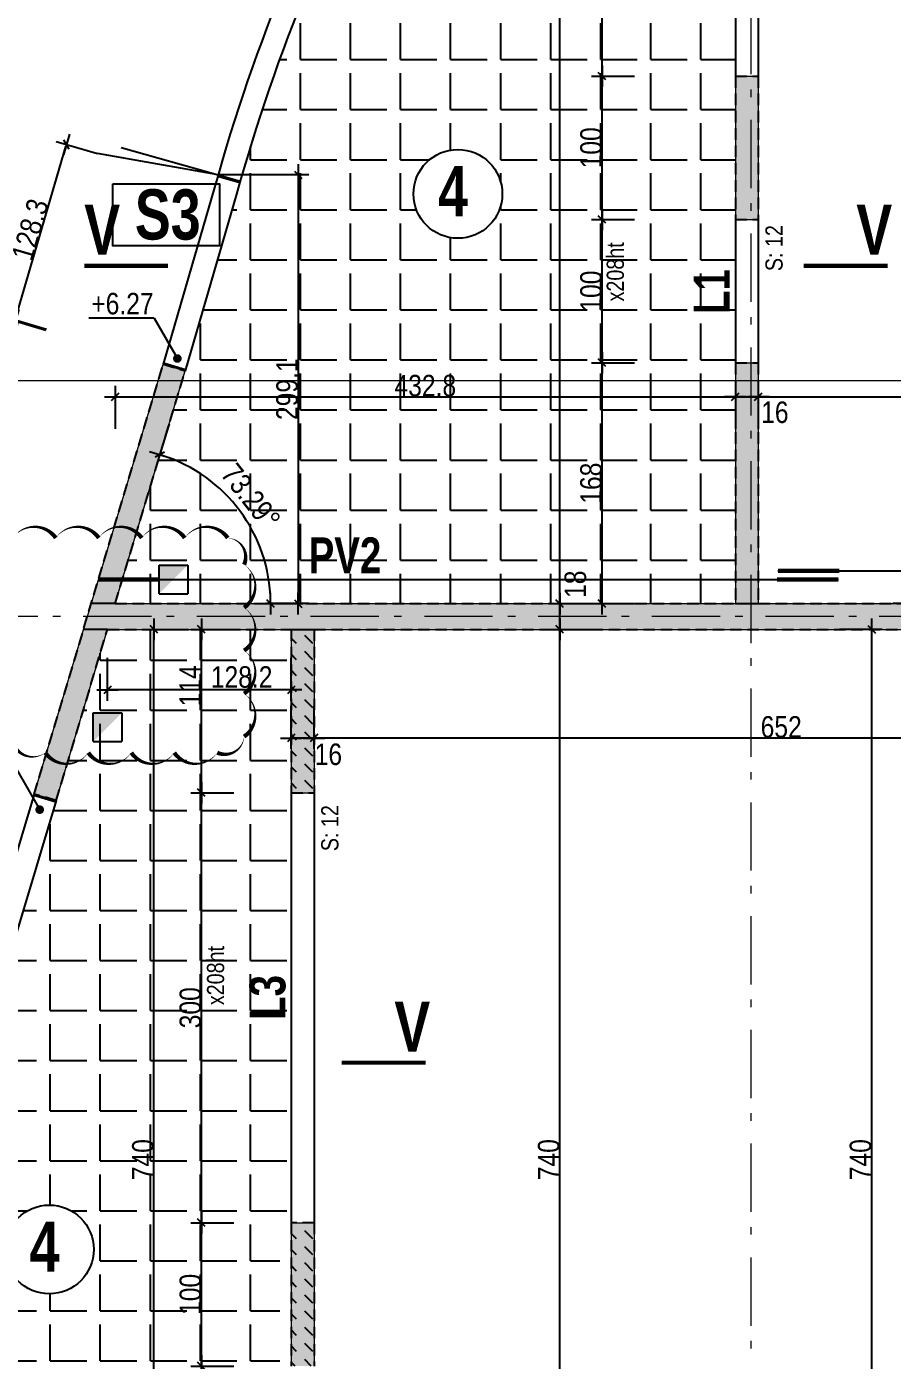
# Model space of a CAD drawing. Header units: centimetres. Extents: x -31 to 9059, y 2319 to 6519.
# Drawn here: x 3336 to 3940, y 3772 to 4703 of the extents above; entities that cross this region are included whole.
import ezdxf
from ezdxf.enums import TextEntityAlignment as Align

# ---------------------------------------------------------------- set-up
doc = ezdxf.new("R2010")
doc.units = ezdxf.units.CM
doc.header["$LTSCALE"] = 12.7
doc.header["$PDMODE"] = 1
doc.header["$PDSIZE"] = -2
doc.linetypes.add('CACHEX2', pattern=[19.05, 12.7, -6.35])
doc.linetypes.add('Style de ligne -6', pattern=[2.08328, 1.25, -0.41656, 0.13886, -0.27786])
for name, color, linetype in [('01_cote_gen', 4, 'Continuous'), ('01_linteaux', 2, 'Continuous'), ('01_murs_sup', 2, 'CACHEX2'), ('01_poch_murs', 253, 'Continuous'), ('01_poch_poteaux', 250, 'Continuous'), ('01_resv', 32, 'Continuous'), ('01_texte', 230, 'Continuous'), ('AA_COTES', 2, 'Continuous')]:
    doc.layers.add(name, color=color, linetype=linetype)
for name, color, linetype, lineweight in [('01_murs_coup', 5, 'Continuous', 60), ('01_résv', 32, 'Continuous', 9), ('B Général', 7, 'Continuous', 5)]:
    doc.layers.add(name, color=color, linetype=linetype, lineweight=lineweight)
doc.styles.add('ARIAL NA', font='ARIALN.TTF')
doc.styles.add('impact', font='impact.ttf')
doc.styles.add('STYLE2', font='ARIALN.TTF')
doc.dimstyles.new('JB50', dxfattribs={"dimscale": 0.1, "dimtxt": 150, "dimasz": 15, "dimexe": 0.1, "dimexo": 0.1, "dimgap": 0.09, "dimtad": 1, "dimdec": 1, "dimdsep": 46, "dimtxsty": 'STYLE2', "dimblk1": 'BOND_G', "dimblk2": 'BOND_D', "dimsah": 1, "dimcen": 1.5, "dimdle": 0.01, "dimse1": 1, "dimse2": 1, "dimclrd": 4, "dimclre": 2, "dimclrt": 6, "dimazin": 2, "dimtfac": 2.333333, "dimtdec": 1, "dimtix": 1, "dimtmove": 2, "dimatfit": 3, "dimldrblk": 'BOND_G', "dimfxl": 1, "dimtolj": 1, "dimtzin": 0, "dimarcsym": 0})
pattern_1 = [(135, (0, -3966.91), (-11.22532, 9e-16), [7.9375, -7.9375])]
pattern_2 = [(0, (0, 0), (0, 34.925), [25.4, -9.525]), (90, (0, 0), (-34.925, 2e-15), [25.4, -9.525])]

# ---------------------------------------------------------------- blocks, each defined once
blk = doc.blocks.new('BOND_G')
at = {"layer": 'AA_COTES', "color": 0}
for p, q in [((0, -5), (0, 15)), ((5, 0), (-5, 0)), ((1.77, 1.77), (-1.77, -1.77))]:
    blk.add_line(p, q, dxfattribs=at)
blk = doc.blocks.new('BOND_D')
at = {"layer": 'AA_COTES', "color": 0}
for p, q in [((5, 0), (-5, 0)), ((-1.77, -1.77), (1.77, 1.77)), ((0, 5), (0, -15))]:
    blk.add_line(p, q, dxfattribs=at)
blk = doc.blocks.new('*D1228')
at = {"layer": '01_cote_gen', "color": 4, "lineweight": -2, "transparency": 16777216}
blk.add_line((3832.45, 4444.72), (3845.45, 4444.72), dxfattribs=at)
at = {"layer": 'Defpoints', "color": 0, "transparency": 16777216}
for p in [(3830.95, 4468.4), (3846.95, 4468.4), (3846.95, 4444.72)]:
    blk.add_point(p, dxfattribs=at)
at = {"layer": '01_cote_gen', "color": 4, "lineweight": -2, "transparency": 16777216, "xscale": 1.5, "yscale": 1.5, "zscale": 1.5, "rotation": 180}
blk.add_blockref('BOND_G', (3830.95, 4444.72), dxfattribs=at)
at = {"layer": '01_cote_gen', "color": 4, "lineweight": -2, "transparency": 16777216, "xscale": 1.5, "yscale": 1.5, "zscale": 1.5}
blk.add_blockref('BOND_D', (3846.95, 4444.72), dxfattribs=at)
at = {"layer": '01_cote_gen', "color": 6, "transparency": 16777216, "insert": (3858.5, 4433.79), "char_height": 15, "attachment_point": 5, "style": 'STYLE2'}
blk.add_mtext('\\A1;16', dxfattribs=at)
blk = doc.blocks.new('*D1229')
at = {"layer": '01_cote_gen', "color": 4, "lineweight": -2, "transparency": 16777216}
blk.add_line((3848.45, 4444.72), (4640.46, 4444.72), dxfattribs=at)
at = {"layer": 'Defpoints', "color": 0, "transparency": 16777216}
for p in [(3846.95, 4468.4), (4641.96, 4444.72), (4641.96, 4444.72)]:
    blk.add_point(p, dxfattribs=at)
at = {"layer": '01_cote_gen', "color": 4, "lineweight": -2, "transparency": 16777216, "xscale": 1.5, "yscale": 1.5, "zscale": 1.5, "rotation": 180}
blk.add_blockref('BOND_G', (3846.95, 4444.72), dxfattribs=at)
at = {"layer": '01_cote_gen', "color": 4, "lineweight": -2, "transparency": 16777216, "xscale": 1.5, "yscale": 1.5, "zscale": 1.5}
blk.add_blockref('BOND_D', (4641.96, 4444.72), dxfattribs=at)
at = {"layer": '01_cote_gen', "color": 6, "transparency": 16777216, "insert": (4244.46, 4452.39), "char_height": 15, "attachment_point": 5, "style": 'STYLE2'}
blk.add_mtext('\\A1;795', dxfattribs=at)
blk = doc.blocks.new('*D1304')
at = {"layer": '01_cote_gen', "color": 4, "lineweight": -2, "transparency": 16777216}
blk.add_line((3963.33, 5173.26), (3963.33, 4301.89), dxfattribs=at)
at = {"layer": 'Defpoints', "color": 0, "transparency": 16777216}
for p in [(3846.95, 5174.76), (3963.33, 4300.39), (3966.53, 4300.39)]:
    blk.add_point(p, dxfattribs=at)
at = {"layer": '01_cote_gen', "color": 4, "lineweight": -2, "transparency": 16777216, "xscale": 1.5, "yscale": 1.5, "zscale": 1.5}
for name, p, rotation in [('BOND_G', (3963.33, 5174.76), 90), ('BOND_D', (3963.33, 4300.39), 270)]:
    blk.add_blockref(name, p, dxfattribs=dict(at, rotation=rotation))
at = {"layer": '01_cote_gen', "color": 6, "transparency": 16777216, "insert": (3955.66, 4737.57), "char_height": 15, "attachment_point": 5, "rotation": 90, "style": 'STYLE2'}
blk.add_mtext('\\A1;874.4', dxfattribs=at)
blk = doc.blocks.new('*D1308')
at = {"layer": '01_cote_gen', "color": 4, "lineweight": -2, "transparency": 16777216}
blk.add_line((3926.01, 4280.89), (3926.01, 3543.89), dxfattribs=at)
at = {"layer": 'Defpoints', "color": 0, "transparency": 16777216}
for p in [(3898.05, 4282.39), (3875.92, 3542.39), (3926.01, 3542.39)]:
    blk.add_point(p, dxfattribs=at)
at = {"layer": '01_cote_gen', "color": 4, "lineweight": -2, "transparency": 16777216, "xscale": 1.5, "yscale": 1.5, "zscale": 1.5}
for name, p, rotation in [('BOND_G', (3926.01, 4282.39), 90), ('BOND_D', (3926.01, 3542.39), 270)]:
    blk.add_blockref(name, p, dxfattribs=dict(at, rotation=rotation))
at = {"layer": '01_cote_gen', "color": 6, "transparency": 16777216, "insert": (3918.34, 3912.39), "char_height": 15, "attachment_point": 5, "rotation": 90, "style": 'STYLE2'}
blk.add_mtext('\\A1;740', dxfattribs=at)
blk = doc.blocks.new('*D1321')
at = {"layer": '01_cote_gen', "color": 4, "lineweight": -2, "transparency": 16777216}
blk.add_line((3708.4, 4301.89), (3708.4, 5180.37), dxfattribs=at)
at = {"layer": 'Defpoints', "color": 0, "transparency": 16777216}
for p in [(3708.4, 5181.87), (3830.95, 5181.87), (3783.37, 4300.39)]:
    blk.add_point(p, dxfattribs=at)
at = {"layer": '01_cote_gen', "color": 4, "lineweight": -2, "transparency": 16777216, "xscale": 1.5, "yscale": 1.5, "zscale": 1.5}
for name, p, rotation in [('BOND_D', (3708.4, 5181.87), 90), ('BOND_G', (3708.4, 4300.39), 270)]:
    blk.add_blockref(name, p, dxfattribs=dict(at, rotation=rotation))
at = {"layer": '01_cote_gen', "color": 6, "transparency": 16777216, "insert": (3700.74, 4741.13), "char_height": 15, "attachment_point": 5, "rotation": 90, "style": 'STYLE2'}
blk.add_mtext('\\A1;881.5', dxfattribs=at)
blk = doc.blocks.new('*D1322')
at = {"layer": '01_cote_gen', "color": 4, "lineweight": -2, "transparency": 16777216}
blk.add_line((3737.94, 4301.89), (3737.94, 4466.9), dxfattribs=at)
at = {"layer": 'Defpoints', "color": 0, "transparency": 16777216}
for p in [(3737.94, 4468.4), (3834.96, 4468.4), (3800.14, 4300.39)]:
    blk.add_point(p, dxfattribs=at)
at = {"layer": '01_cote_gen', "color": 4, "lineweight": -2, "transparency": 16777216, "xscale": 1.5, "yscale": 1.5, "zscale": 1.5}
for name, p, rotation in [('BOND_D', (3737.94, 4468.4), 90), ('BOND_G', (3737.94, 4300.39), 270)]:
    blk.add_blockref(name, p, dxfattribs=dict(at, rotation=rotation))
at = {"layer": '01_cote_gen', "color": 6, "transparency": 16777216, "insert": (3730.27, 4384.4), "char_height": 15, "attachment_point": 5, "rotation": 90, "style": 'STYLE2'}
blk.add_mtext('\\A1;168', dxfattribs=at)
blk = doc.blocks.new('*D1323')
at = {"layer": '01_cote_gen', "color": 4, "lineweight": -2, "transparency": 16777216}
blk.add_line((3737.94, 4469.9), (3737.94, 4566.9), dxfattribs=at)
at = {"layer": 'Defpoints', "color": 0, "transparency": 16777216}
for p in [(3737.94, 4568.4), (3834.96, 4568.4), (3760.44, 4468.4)]:
    blk.add_point(p, dxfattribs=at)
at = {"layer": '01_cote_gen', "color": 4, "lineweight": -2, "transparency": 16777216, "xscale": 1.5, "yscale": 1.5, "zscale": 1.5}
for name, p, rotation in [('BOND_D', (3737.94, 4568.4), 90), ('BOND_G', (3737.94, 4468.4), 270)]:
    blk.add_blockref(name, p, dxfattribs=dict(at, rotation=rotation))
at = {"layer": '01_cote_gen', "color": 6, "transparency": 16777216, "insert": (3730.27, 4518.4), "char_height": 15, "attachment_point": 5, "rotation": 90, "style": 'STYLE2'}
blk.add_mtext('\\A1;100', dxfattribs=at)
blk = doc.blocks.new('*D1324')
at = {"layer": '01_cote_gen', "color": 4, "lineweight": -2, "transparency": 16777216}
blk.add_line((3737.94, 4569.9), (3737.94, 4666.9), dxfattribs=at)
at = {"layer": 'Defpoints', "color": 0, "transparency": 16777216}
for p in [(3737.94, 4668.4), (3834.96, 4668.4), (3834.96, 4568.4)]:
    blk.add_point(p, dxfattribs=at)
at = {"layer": '01_cote_gen', "color": 4, "lineweight": -2, "transparency": 16777216, "xscale": 1.5, "yscale": 1.5, "zscale": 1.5}
for name, p, rotation in [('BOND_D', (3737.94, 4668.4), 90), ('BOND_G', (3737.94, 4568.4), 270)]:
    blk.add_blockref(name, p, dxfattribs=dict(at, rotation=rotation))
at = {"layer": '01_cote_gen', "color": 6, "transparency": 16777216, "insert": (3730.27, 4618.4), "char_height": 15, "attachment_point": 5, "rotation": 90, "style": 'STYLE2'}
blk.add_mtext('\\A1;100', dxfattribs=at)
blk = doc.blocks.new('*D1325')
at = {"layer": '01_cote_gen', "color": 4, "lineweight": -2, "transparency": 16777216}
blk.add_line((3737.94, 4669.9), (3737.94, 4966.9), dxfattribs=at)
at = {"layer": 'Defpoints', "color": 0, "transparency": 16777216}
for p in [(3737.94, 4968.4), (3827.46, 4968.4), (3827.46, 4668.4)]:
    blk.add_point(p, dxfattribs=at)
at = {"layer": '01_cote_gen', "color": 4, "lineweight": -2, "transparency": 16777216, "xscale": 1.5, "yscale": 1.5, "zscale": 1.5}
for name, p, rotation in [('BOND_D', (3737.94, 4968.4), 90), ('BOND_G', (3737.94, 4668.4), 270)]:
    blk.add_blockref(name, p, dxfattribs=dict(at, rotation=rotation))
at = {"layer": '01_cote_gen', "color": 6, "transparency": 16777216, "insert": (3730.27, 4818.4), "char_height": 15, "attachment_point": 5, "rotation": 90, "style": 'STYLE2'}
blk.add_mtext('\\A1;300', dxfattribs=at)
blk = doc.blocks.new('*D1328')
at = {"layer": '01_cote_gen', "color": 4, "lineweight": -2, "transparency": 16777216}
blk.add_line((3708.4, 3543.89), (3708.4, 4280.89), dxfattribs=at)
at = {"layer": 'Defpoints', "color": 0, "transparency": 16777216}
for p in [(3708.4, 4282.39), (3800.93, 4282.39), (3772.31, 3542.39)]:
    blk.add_point(p, dxfattribs=at)
at = {"layer": '01_cote_gen', "color": 4, "lineweight": -2, "transparency": 16777216, "xscale": 1.5, "yscale": 1.5, "zscale": 1.5}
for name, p, rotation in [('BOND_D', (3708.4, 4282.39), 90), ('BOND_G', (3708.4, 3542.39), 270)]:
    blk.add_blockref(name, p, dxfattribs=dict(at, rotation=rotation))
at = {"layer": '01_cote_gen', "color": 6, "transparency": 16777216, "insert": (3700.74, 3912.39), "char_height": 15, "attachment_point": 5, "rotation": 90, "style": 'STYLE2'}
blk.add_mtext('\\A1;740', dxfattribs=at)
blk = doc.blocks.new('*D1329')
at = {"layer": '01_cote_gen', "color": 4, "lineweight": -2, "transparency": 16777216}
blk.add_line((3708.4, 4283.89), (3708.4, 4298.89), dxfattribs=at)
at = {"layer": 'Defpoints', "color": 0, "transparency": 16777216}
for p in [(3708.4, 4300.39), (3797.45, 4300.39), (3797.45, 4282.39)]:
    blk.add_point(p, dxfattribs=at)
at = {"layer": '01_cote_gen', "color": 4, "lineweight": -2, "transparency": 16777216, "xscale": 1.5, "yscale": 1.5, "zscale": 1.5}
for name, p, rotation in [('BOND_D', (3708.4, 4300.39), 90), ('BOND_G', (3708.4, 4282.39), 270)]:
    blk.add_blockref(name, p, dxfattribs=dict(at, rotation=rotation))
at = {"layer": '01_cote_gen', "color": 6, "transparency": 16777216, "insert": (3719.31, 4313.88), "char_height": 15, "attachment_point": 5, "rotation": 90, "style": 'STYLE2'}
blk.add_mtext('\\A1;18', dxfattribs=at)
blk = doc.blocks.new('*D1344')
at = {"layer": '01_cote_gen', "color": 4, "lineweight": -2, "transparency": 16777216}
blk.add_line((3458.32, 3669.9), (3458.32, 3766.9), dxfattribs=at)
at = {"layer": 'Defpoints', "color": 0, "transparency": 16777216}
for p in [(3458.32, 3768.4), (3537.05, 3768.4), (3537.05, 3668.4)]:
    blk.add_point(p, dxfattribs=at)
at = {"layer": '01_cote_gen', "color": 4, "lineweight": -2, "transparency": 16777216, "xscale": 1.5, "yscale": 1.5, "zscale": 1.5}
for name, p, rotation in [('BOND_D', (3458.32, 3768.4), 90), ('BOND_G', (3458.32, 3668.4), 270)]:
    blk.add_blockref(name, p, dxfattribs=dict(at, rotation=rotation))
at = {"layer": '01_cote_gen', "color": 6, "transparency": 16777216, "insert": (3450.65, 3718.4), "char_height": 15, "attachment_point": 5, "rotation": 90, "style": 'STYLE2'}
blk.add_mtext('\\A1;100', dxfattribs=at)
blk = doc.blocks.new('*D1345')
at = {"layer": '01_cote_gen', "color": 4, "lineweight": -2, "transparency": 16777216}
blk.add_line((3458.32, 3769.9), (3458.32, 3866.9), dxfattribs=at)
at = {"layer": 'Defpoints', "color": 0, "transparency": 16777216}
for p in [(3458.32, 3868.4), (3533.05, 3868.4), (3537.05, 3768.4)]:
    blk.add_point(p, dxfattribs=at)
at = {"layer": '01_cote_gen', "color": 4, "lineweight": -2, "transparency": 16777216, "xscale": 1.5, "yscale": 1.5, "zscale": 1.5}
for name, p, rotation in [('BOND_D', (3458.32, 3868.4), 90), ('BOND_G', (3458.32, 3768.4), 270)]:
    blk.add_blockref(name, p, dxfattribs=dict(at, rotation=rotation))
at = {"layer": '01_cote_gen', "color": 6, "transparency": 16777216, "insert": (3450.65, 3818.4), "char_height": 15, "attachment_point": 5, "rotation": 90, "style": 'STYLE2'}
blk.add_mtext('\\A1;100', dxfattribs=at)
blk = doc.blocks.new('*D1346')
at = {"layer": '01_cote_gen', "color": 4, "lineweight": -2, "transparency": 16777216}
blk.add_line((3458.32, 3869.9), (3458.32, 4166.9), dxfattribs=at)
at = {"layer": 'Defpoints', "color": 0, "transparency": 16777216}
for p in [(3458.32, 4168.4), (3537.05, 4168.4), (3533.05, 3868.4)]:
    blk.add_point(p, dxfattribs=at)
at = {"layer": '01_cote_gen', "color": 4, "lineweight": -2, "transparency": 16777216, "xscale": 1.5, "yscale": 1.5, "zscale": 1.5}
for name, p, rotation in [('BOND_D', (3458.32, 4168.4), 90), ('BOND_G', (3458.32, 3868.4), 270)]:
    blk.add_blockref(name, p, dxfattribs=dict(at, rotation=rotation))
at = {"layer": '01_cote_gen', "color": 6, "transparency": 16777216, "insert": (3450.65, 4018.4), "char_height": 15, "attachment_point": 5, "rotation": 90, "style": 'STYLE2'}
blk.add_mtext('\\A1;300', dxfattribs=at)
blk = doc.blocks.new('*D1347')
at = {"layer": '01_cote_gen', "color": 4, "lineweight": -2, "transparency": 16777216}
blk.add_line((3458.32, 4169.9), (3458.32, 4280.89), dxfattribs=at)
at = {"layer": 'Defpoints', "color": 0, "transparency": 16777216}
for p in [(3458.32, 4282.39), (3508.22, 4282.39), (3537.05, 4168.4)]:
    blk.add_point(p, dxfattribs=at)
at = {"layer": '01_cote_gen', "color": 4, "lineweight": -2, "transparency": 16777216, "xscale": 1.5, "yscale": 1.5, "zscale": 1.5}
for name, p, rotation in [('BOND_D', (3458.32, 4282.39), 90), ('BOND_G', (3458.32, 4168.4), 270)]:
    blk.add_blockref(name, p, dxfattribs=dict(at, rotation=rotation))
at = {"layer": '01_cote_gen', "color": 6, "transparency": 16777216, "insert": (3450.41, 4243.02), "char_height": 15, "attachment_point": 5, "rotation": 90, "style": 'STYLE2'}
blk.add_mtext('\\A1;114', dxfattribs=at)
blk = doc.blocks.new('*D1349')
at = {"layer": '01_cote_gen', "color": 4, "lineweight": -2, "transparency": 16777216}
blk.add_line((3425.18, 3543.89), (3425.18, 4280.89), dxfattribs=at)
at = {"layer": 'Defpoints', "color": 0, "transparency": 16777216}
for p in [(3425.18, 4282.39), (3480.82, 4282.39), (3480.82, 3542.39)]:
    blk.add_point(p, dxfattribs=at)
at = {"layer": '01_cote_gen', "color": 4, "lineweight": -2, "transparency": 16777216, "xscale": 1.5, "yscale": 1.5, "zscale": 1.5}
for name, p, rotation in [('BOND_D', (3425.18, 4282.39), 90), ('BOND_G', (3425.18, 3542.39), 270)]:
    blk.add_blockref(name, p, dxfattribs=dict(at, rotation=rotation))
at = {"layer": '01_cote_gen', "color": 6, "transparency": 16777216, "insert": (3417.51, 3912.39), "char_height": 15, "attachment_point": 5, "rotation": 90, "style": 'STYLE2'}
blk.add_mtext('\\A1;740', dxfattribs=at)
blk = doc.blocks.new('*D1367')
at = {"layer": '01_cote_gen', "color": 4, "lineweight": -2, "transparency": 16777216}
blk.add_line((4187.46, 4206.57), (3538.42, 4206.57), dxfattribs=at)
at = {"layer": 'Defpoints', "color": 0, "transparency": 16777216}
for p in [(3536.92, 4282.39), (4188.96, 4255.47), (3536.92, 4206.57)]:
    blk.add_point(p, dxfattribs=at)
at = {"layer": '01_cote_gen', "color": 4, "lineweight": -2, "transparency": 16777216, "xscale": 1.5, "yscale": 1.5, "zscale": 1.5, "rotation": 180}
blk.add_blockref('BOND_D', (3536.92, 4206.57), dxfattribs=at)
at = {"layer": '01_cote_gen', "color": 4, "lineweight": -2, "transparency": 16777216, "xscale": 1.5, "yscale": 1.5, "zscale": 1.5}
blk.add_blockref('BOND_G', (4188.96, 4206.57), dxfattribs=at)
at = {"layer": '01_cote_gen', "color": 6, "transparency": 16777216, "insert": (3862.94, 4214.24), "char_height": 15, "attachment_point": 5, "style": 'STYLE2'}
blk.add_mtext('\\A1;652', dxfattribs=at)
blk = doc.blocks.new('*D1368')
at = {"layer": '01_cote_gen', "color": 4, "lineweight": -2, "transparency": 16777216}
blk.add_line((3535.42, 4206.57), (3522.42, 4206.57), dxfattribs=at)
at = {"layer": 'Defpoints', "color": 0, "transparency": 16777216}
for p in [(3520.92, 4280.47), (3536.92, 4280.47), (3520.92, 4206.57)]:
    blk.add_point(p, dxfattribs=at)
at = {"layer": '01_cote_gen', "color": 4, "lineweight": -2, "transparency": 16777216, "xscale": 1.5, "yscale": 1.5, "zscale": 1.5, "rotation": 180}
blk.add_blockref('BOND_D', (3520.92, 4206.57), dxfattribs=at)
at = {"layer": '01_cote_gen', "color": 4, "lineweight": -2, "transparency": 16777216, "xscale": 1.5, "yscale": 1.5, "zscale": 1.5}
blk.add_blockref('BOND_G', (3536.92, 4206.57), dxfattribs=at)
at = {"layer": '01_cote_gen', "color": 6, "transparency": 16777216, "insert": (3546.92, 4195.14), "char_height": 15, "attachment_point": 5, "style": 'STYLE2'}
blk.add_mtext('\\A1;16', dxfattribs=at)
blk = doc.blocks.new('*D1369')
at = {"layer": '01_cote_gen', "color": 4, "lineweight": -2, "transparency": 16777216}
blk.add_line((3519.42, 4240.11), (3394.26, 4240.11), dxfattribs=at)
at = {"layer": 'Defpoints', "color": 0, "transparency": 16777216}
for p in [(3392.76, 4315.93), (3520.92, 4315.93), (3392.76, 4240.11)]:
    blk.add_point(p, dxfattribs=at)
at = {"layer": '01_cote_gen', "color": 4, "lineweight": -2, "transparency": 16777216, "xscale": 1.5, "yscale": 1.5, "zscale": 1.5, "rotation": 180}
blk.add_blockref('BOND_D', (3392.76, 4240.11), dxfattribs=at)
at = {"layer": '01_cote_gen', "color": 4, "lineweight": -2, "transparency": 16777216, "xscale": 1.5, "yscale": 1.5, "zscale": 1.5}
blk.add_blockref('BOND_G', (3520.92, 4240.11), dxfattribs=at)
at = {"layer": '01_cote_gen', "color": 6, "transparency": 16777216, "insert": (3486.35, 4249.09), "char_height": 15, "attachment_point": 5, "style": 'STYLE2'}
blk.add_mtext('\\A1;128.2', dxfattribs=at)
blk = doc.blocks.new('*D1370')
at = {"layer": '01_cote_gen', "color": 4, "lineweight": -2, "transparency": 16777216}
blk.add_line((3399.66, 4444.72), (3829.45, 4444.72), dxfattribs=at)
at = {"layer": 'Defpoints', "color": 0, "transparency": 16777216}
for p in [(3830.95, 4444.72), (3830.95, 4370.84), (3398.16, 4300.39)]:
    blk.add_point(p, dxfattribs=at)
at = {"layer": '01_cote_gen', "color": 4, "lineweight": -2, "transparency": 16777216, "xscale": 1.5, "yscale": 1.5, "zscale": 1.5, "rotation": 180}
blk.add_blockref('BOND_G', (3398.16, 4444.72), dxfattribs=at)
at = {"layer": '01_cote_gen', "color": 4, "lineweight": -2, "transparency": 16777216, "xscale": 1.5, "yscale": 1.5, "zscale": 1.5}
blk.add_blockref('BOND_D', (3830.95, 4444.72), dxfattribs=at)
at = {"layer": '01_cote_gen', "color": 6, "transparency": 16777216, "insert": (3614.56, 4452.39), "char_height": 15, "attachment_point": 5, "style": 'STYLE2'}
blk.add_mtext('\\A1;432.8', dxfattribs=at)
blk = doc.blocks.new('*D1371')
at = {"layer": '01_cote_gen', "color": 4, "lineweight": -2, "transparency": 16777216}
blk.add_arc((3398.16, 4300.39), 108.42, 0.79272, 72.49864, dxfattribs=at)
at = {"layer": 'Defpoints', "color": 0, "transparency": 16777216}
for p in [(3422.54, 4381.6), (3496.87, 4345.23), (3398.16, 4300.39), (3495.77, 4300.39)]:
    blk.add_point(p, dxfattribs=at)
at = {"layer": '01_cote_gen', "color": 4, "lineweight": -2, "transparency": 16777216, "xscale": 1.5, "yscale": 1.5, "zscale": 1.5}
for name, p, rotation in [('BOND_D', (3429.33, 4404.23), 162.8949933060283), ('BOND_G', (3506.58, 4300.39), 270.3963575402096)]:
    blk.add_blockref(name, p, dxfattribs=dict(at, rotation=rotation))
at = {"layer": '01_cote_gen', "color": 6, "transparency": 16777216, "insert": (3492.8, 4374.9), "char_height": 15, "attachment_point": 5, "rotation": 308.21184, "style": 'STYLE2'}
blk.add_mtext('\\A1;73.29°', dxfattribs=at)
blk = doc.blocks.new('*D1372')
at = {"layer": '01_cote_gen', "color": 4, "lineweight": -2, "transparency": 16777216}
blk.add_line((3051.38, 3574.74), (3238.16, 4196.97), dxfattribs=at)
at = {"layer": 'Defpoints', "color": 0, "transparency": 16777216}
for p in [(3238.59, 4198.41), (3341.57, 4167.5), (3153.92, 3542.39)]:
    blk.add_point(p, dxfattribs=at)
at = {"layer": '01_cote_gen', "color": 4, "lineweight": -2, "transparency": 16777216, "xscale": 1.5, "yscale": 1.5, "zscale": 1.5}
for name, p, rotation in [('BOND_D', (3238.59, 4198.41), 73.29135087320348), ('BOND_G', (3050.95, 3573.3), 253.2913508732035)]:
    blk.add_blockref(name, p, dxfattribs=dict(at, rotation=rotation))
at = {"layer": '01_cote_gen', "color": 6, "transparency": 16777216, "insert": (3137.42, 3888.06), "char_height": 15, "attachment_point": 5, "rotation": 73.29135, "style": 'STYLE2'}
blk.add_mtext('\\A1;652.7', dxfattribs=at)
blk = doc.blocks.new('*D1373')
at = {"layer": '01_cote_gen', "color": 4, "lineweight": -2, "transparency": 16777216}
blk.add_line((3239.02, 4199.85), (3328.19, 4496.89), dxfattribs=at)
at = {"layer": 'Defpoints', "color": 0, "transparency": 16777216}
for p in [(3328.62, 4498.33), (3431.6, 4467.42), (3341.57, 4167.5)]:
    blk.add_point(p, dxfattribs=at)
at = {"layer": '01_cote_gen', "color": 4, "lineweight": -2, "transparency": 16777216, "xscale": 1.5, "yscale": 1.5, "zscale": 1.5}
for name, p, rotation in [('BOND_D', (3328.62, 4498.33), 73.29135084623782), ('BOND_G', (3238.59, 4198.41), 253.2913508462378)]:
    blk.add_blockref(name, p, dxfattribs=dict(at, rotation=rotation))
at = {"layer": '01_cote_gen', "color": 6, "transparency": 16777216, "insert": (3276.26, 4350.57), "char_height": 15, "attachment_point": 5, "rotation": 73.29135, "style": 'STYLE2'}
blk.add_mtext('\\A1;313.1', dxfattribs=at)
blk = doc.blocks.new('*D1894')
at = {"layer": '01_cote_gen', "color": 4, "lineweight": -2, "transparency": 16777216}
blk.add_line((3328.64, 4499.01), (3363.73, 4619.34), dxfattribs=at)
at = {"layer": 'Defpoints', "color": 0, "transparency": 16777216}
for p in [(3364.15, 4620.78), (3467.53, 4590.63), (3431.6, 4467.42)]:
    blk.add_point(p, dxfattribs=at)
at = {"layer": '01_cote_gen', "color": 4, "lineweight": -2, "transparency": 16777216, "xscale": 1.5, "yscale": 1.5, "zscale": 1.5}
for name, p, rotation in [('BOND_D', (3364.15, 4620.78), 73.74134792204516), ('BOND_G', (3328.22, 4497.57), 253.7413479220452)]:
    blk.add_blockref(name, p, dxfattribs=dict(at, rotation=rotation))
at = {"layer": '01_cote_gen', "color": 6, "transparency": 16777216, "insert": (3338.83, 4561.32), "char_height": 15, "attachment_point": 5, "rotation": 73.74135, "style": 'STYLE2'}
blk.add_mtext('\\A1;128.3', dxfattribs=at)
blk = doc.blocks.new('*D1895')
at = {"layer": '01_cote_gen', "color": 4, "lineweight": -2, "transparency": 16777216}
blk.add_line((3525.83, 4598.03), (3525.83, 4301.89), dxfattribs=at)
at = {"layer": 'Defpoints', "color": 0, "transparency": 16777216}
for p in [(3470.01, 4599.53), (3525.83, 4300.39), (3540.17, 4300.39)]:
    blk.add_point(p, dxfattribs=at)
at = {"layer": '01_cote_gen', "color": 4, "lineweight": -2, "transparency": 16777216, "xscale": 1.5, "yscale": 1.5, "zscale": 1.5}
for name, p, rotation in [('BOND_G', (3525.83, 4599.53), 90), ('BOND_D', (3525.83, 4300.39), 270)]:
    blk.add_blockref(name, p, dxfattribs=dict(at, rotation=rotation))
at = {"layer": '01_cote_gen', "color": 6, "transparency": 16777216, "insert": (3518.16, 4449.96), "char_height": 15, "attachment_point": 5, "rotation": 90, "style": 'STYLE2'}
blk.add_mtext('\\A1;299.1', dxfattribs=at)

msp = doc.modelspace()

# ---------------------------------------------------------------- hatches: boundary and pattern name
at = {"layer": '01_linteaux'}
h = msp.add_hatch(dxfattribs=at)
h.set_pattern_fill('DASH', color=256, scale=2.5, angle=135)
h.set_pattern_definition(pattern_1)
h.paths.add_polyline_path([(4246.07, 5414.5), (4241.19, 5429.76, 0.053996), (4000.72, 5311.31), (4009.83, 5298.14, -0.053733)])
h.paths.add_polyline_path([(3927.63, 5241.21), (3918.51, 5254.37, 0.022844), (3830.95, 5181.87), (3830.95, 4968.4), (3846.95, 4968.4), (3846.95, 5174.76, -0.021275)])
h.paths.add_polyline_path([(3629.71, 4910.33), (3612.57, 4920.63), (3586.83, 4877.76), (3603.97, 4867.46)])
h.paths.add_polyline_path([(3846.95, 4668.4), (3830.95, 4668.4), (3830.95, 4568.4), (3846.95, 4568.4)])
h.paths.add_polyline_path([(3846.95, 4468.4), (3830.95, 4468.4), (3830.95, 4300.39), (3398.16, 4300.39), (3446.92, 4462.82), (3431.6, 4467.42), (3341.57, 4167.5), (3356.89, 4162.9), (3392.76, 4282.39), (3520.92, 4282.39), (3536.92, 4282.39), (4188.96, 4282.39), (4188.96, 3774.39), (4206.96, 3774.39), (4206.96, 4282.39), (4298.96, 4282.39), (4298.96, 4300.39), (3846.95, 4300.39)])
h = msp.add_hatch(dxfattribs=at)
h.set_pattern_fill('DASH', color=256, scale=2.5, angle=135)
h.set_pattern_definition(pattern_1)
h.paths.add_polyline_path([(3536.92, 4282.39), (3520.92, 4282.39), (3520.92, 4168.4), (3536.92, 4168.4)])
h = msp.add_hatch(dxfattribs=at)
h.set_pattern_fill('DASH', color=256, scale=2.5, angle=135)
h.set_pattern_definition(pattern_1)
h.paths.add_polyline_path([(3536.92, 3868.4), (3520.92, 3868.4), (3520.92, 3768.4), (3536.92, 3768.4)])
at = {"layer": '01_poch_murs'}
h = msp.add_hatch(dxfattribs=at)
h.set_pattern_fill('ANGLE', color=256, scale=5)
h.set_pattern_definition(pattern_2)
h.paths.add_polyline_path([(3830.95, 5160.14, 0.065666), (3626.28, 4912.39), (3629.71, 4910.33), (3624.3, 4901.31), (3830.95, 4901.31), (3830.95, 4968.4)])
edge = h.paths.add_edge_path()
edge.add_arc((3637.28, 4586.25), 30.98, 0, 360)
edge = h.paths.add_edge_path()
edge.add_line((3830.95, 4668.4), (3830.95, 4901.31))
edge.add_line((3830.95, 4901.31), (3624.3, 4901.31))
edge.add_line((3624.3, 4901.31), (3603.97, 4867.46))
edge.add_line((3603.97, 4867.46), (3600.55, 4869.52))
edge.add_arc((4666.93, 4260.67), 1227.96, 150.27554, 164.63513)
edge.add_line((3482.86, 4586.03), (3447.16, 4463.79))
edge.add_line((3447.16, 4463.79), (3447.21, 4463.78))
edge.add_line((3447.21, 4463.78), (3398.16, 4300.39))
edge.add_line((3398.16, 4300.39), (3830.95, 4300.39))
edge.add_line((3830.95, 4300.39), (3830.95, 4468.4))
edge.add_line((3830.95, 4468.4), (3830.95, 4568.4))
edge.add_line((3830.95, 4568.4), (3830.95, 4668.4))
h = msp.add_hatch(color=256, dxfattribs=at)
h.dxf.hatch_style = 1
h.paths.add_polyline_path([(3846.95, 4668.4), (3830.95, 4668.4), (3830.95, 4568.4), (3846.95, 4568.4)])
h.paths.add_polyline_path([(3846.95, 4468.4), (3830.95, 4468.4), (3830.95, 4317.25), (3846.95, 4317.25)])
h.paths.add_polyline_path([(3846.95, 4317.25), (3830.95, 4317.25), (3830.95, 4300.39), (3846.95, 4300.39)])
h = msp.add_hatch(color=256, dxfattribs=at)
h.dxf.hatch_style = 1
h.paths.add_polyline_path([(3446.92, 4462.82), (3431.6, 4467.42), (3386.52, 4317.25), (3403.23, 4317.25)])
h.paths.add_polyline_path([(3403.23, 4317.25), (3386.52, 4317.25), (3381.46, 4300.39), (3398.16, 4300.39)])
h.paths.add_polyline_path([(3392.76, 4282.39), (3376.06, 4282.39), (3341.57, 4167.5), (3356.89, 4162.9)])
h = msp.add_hatch(color=256, dxfattribs=at)
h.dxf.hatch_style = 1
h.paths.add_polyline_path([(3536.92, 4282.39), (3520.92, 4282.39), (3520.92, 4168.4), (3536.92, 4168.4)])
h.paths.add_polyline_path([(3536.92, 3868.4), (3520.92, 3868.4), (3520.92, 3768.4), (3536.92, 3768.4)])
h.paths.add_polyline_path([(3536.92, 3668.4), (3520.92, 3668.4), (3520.92, 3542.39), (3153.92, 3542.39), (3101.01, 3366.11), (3116.33, 3361.51), (3165.23, 3524.39), (3857.92, 3524.39), (3857.92, 3372.39), (4188.96, 3372.39), (4188.96, 3367.39), (4206.96, 3367.39), (4206.96, 3672.39), (4188.96, 3672.39), (4188.96, 3390.39), (3875.92, 3390.39), (3875.92, 3542.39), (3536.92, 3542.39)])
h = msp.add_hatch(dxfattribs=at)
h.set_pattern_fill('ANGLE', color=256, scale=5)
h.set_pattern_definition(pattern_2)
edge = h.paths.add_edge_path()
edge.add_arc((3352.13, 3849.76), 30.98, 0, 360)
h.paths.add_polyline_path([(3520.92, 4168.4), (3520.92, 4282.39), (3392.76, 4282.39), (3356.89, 4162.9), (3170.63, 3542.39), (3520.92, 3542.39), (3520.92, 3668.4), (3520.92, 3768.4), (3512.92, 3768.4), (3512.92, 3868.4), (3520.92, 3868.4)])
at = {"layer": '01_poch_poteaux'}
h = msp.add_hatch(color=256, dxfattribs=at)
h.dxf.hatch_style = 1
h.paths.add_polyline_path([(4298.96, 4300.39), (3846.95, 4300.39), (3830.95, 4300.39), (3398.16, 4300.39), (3381.46, 4300.39), (3376.06, 4282.39), (3392.76, 4282.39), (3520.92, 4282.39), (3536.92, 4282.39), (4188.96, 4282.39), (4206.96, 4282.39), (4298.96, 4282.39)])
at = {"layer": '01_résv'}
h = msp.add_hatch(dxfattribs=at)
h.set_pattern_fill('ANSI31', color=256)
h.set_pattern_definition([(45, (0.105, -1.931), (-2.245064, 2.245064), [])])
h.paths.add_polyline_path([(4582.44, 4116.88), (4542.44, 4116.88), (4542.44, 4106.88), (4582.44, 4106.88)])
h.paths.add_polyline_path([(4843.3, 4112.09), (4843.3, 4052.09), (4853.3, 4052.09), (4853.3, 4112.09)])
h.paths.add_polyline_path([(3526.86, 2612.4), (3603.94, 2612.4), (3603.94, 2602.4), (3527.13, 2602.4)])
h.paths.add_polyline_path([(5215.14, 4389.46), (5215.14, 4419.46), (5225.14, 4419.46), (5225.14, 4389.46)])
h.paths.add_polyline_path([(4111.51, 3400.48), (3931.51, 3400.48), (3931.51, 3410.48), (4111.51, 3410.48)])
h.paths.add_polyline_path([(3848.03, 3339.46), (3848.03, 3369.46), (3838.03, 3369.46), (3838.03, 3339.46)])
edge = h.paths.add_edge_path()
edge.add_line((4632.07, 4572.54), (4632.07, 4502.54))
edge.add_line((4632.07, 4502.54), (4622.07, 4502.54))
edge.add_line((4622.07, 4502.54), (4622.07, 4572.53))
edge.add_line((4622.07, 4572.53), (4632.07, 4572.53))

# ---------------------------------------------------------------- linework, layer by layer
at = {"layer": '01_cote_gen'}
for p, q in [((3402.18, 4618.73), (3470.01, 4599.53)), ((3470.01, 4599.53), (3385.75, 4614.48)), ((3503.33, 4599.53), (3470.01, 4599.53))]:
    msp.add_line(p, q, dxfattribs=at)
at = {"layer": '01_linteaux'}
for p, q in [((3830.95, 4968.4), (3830.95, 4668.4)), ((3846.95, 4968.4), (3846.95, 4668.4)), ((3469.74, 4598.57), (3485.14, 4594.21)), ((3470.01, 4599.53), (3485.41, 4595.17)), ((3467.53, 4590.63), (3431.56, 4467.43)), ((3482.86, 4586.03), (3446.88, 4462.83)), ((3830.95, 4568.4), (3830.95, 4468.4)), ((3846.95, 4568.4), (3846.95, 4468.4)), ((3431.89, 4468.38), (3447.21, 4463.78)), ((3341.57, 4167.5), (3153.92, 3542.39)), ((3356.89, 4162.9), (3170.63, 3542.39)), ((3356.6, 4161.94), (3341.28, 4166.54)), ((3520.92, 4168.4), (3520.92, 3868.4)), ((3536.92, 4168.4), (3536.92, 3868.4))]:
    msp.add_line(p, q, dxfattribs=at)
for radius, start, end in [(1243.96, 150.25949, 164.61784), (1227.96, 150.27554, 164.63513)]:
    msp.add_arc((4666.93, 4260.67), radius, start, end, dxfattribs=at)
at = {"layer": '01_murs_coup', "linetype": 'Continuous', "lineweight": 18}
for p, q in [((3830.95, 4668.4), (3830.95, 4568.4)), ((3830.95, 4668.4), (3846.95, 4668.4)), ((3846.95, 4668.4), (3846.95, 4568.4)), ((3830.95, 4568.4), (3846.95, 4568.4)), ((3341.57, 4167.5), (3431.6, 4467.42)), ((3431.6, 4467.42), (3446.92, 4462.82)), ((3830.95, 4468.4), (3830.95, 4300.39)), ((3830.95, 4468.4), (3846.95, 4468.4)), ((3846.95, 4468.4), (3846.95, 4300.39)), ((3398.16, 4300.39), (3446.92, 4462.82)), ((3398.16, 4300.39), (3830.95, 4300.39)), ((3846.95, 4300.39), (4298.96, 4300.39)), ((3356.89, 4162.9), (3392.76, 4282.39)), ((3392.76, 4282.39), (3520.92, 4282.39)), ((3520.92, 4282.39), (3520.92, 4168.4)), ((3536.92, 4282.39), (3536.92, 4168.4)), ((3536.92, 4282.39), (4188.96, 4282.39)), ((3356.89, 4162.9), (3341.57, 4167.5)), ((3520.92, 4168.4), (3536.92, 4168.4)), ((3520.92, 3868.4), (3520.92, 3768.4)), ((3520.92, 3868.4), (3536.92, 3868.4)), ((3536.92, 3868.4), (3536.92, 3768.4))]:
    msp.add_line(p, q, dxfattribs=at)
at = {"layer": '01_murs_sup', "ltscale": 0.05}
for p, q in [((3830.95, 4668.4), (3830.95, 4568.4)), ((3830.95, 4668.4), (3846.95, 4668.4)), ((3846.95, 4668.4), (3846.95, 4568.4)), ((3830.95, 4568.4), (3846.95, 4568.4)), ((3341.57, 4167.5), (3431.6, 4467.42)), ((3431.6, 4467.42), (3446.92, 4462.82)), ((3830.95, 4468.4), (3830.95, 4300.39)), ((3830.95, 4468.4), (3846.95, 4468.4)), ((3846.95, 4468.4), (3846.95, 4300.39)), ((3398.16, 4300.39), (3446.92, 4462.82)), ((3398.16, 4300.39), (3830.95, 4300.39)), ((3846.95, 4300.39), (4298.96, 4300.39)), ((3356.89, 4162.9), (3392.76, 4282.39)), ((3392.76, 4282.39), (3520.92, 4282.39)), ((3520.92, 4282.39), (3520.92, 4168.4)), ((3536.92, 4282.39), (3536.92, 4168.4)), ((3536.92, 4282.39), (4188.96, 4282.39)), ((3356.89, 4162.9), (3341.57, 4167.5)), ((3520.92, 4168.4), (3536.92, 4168.4)), ((3520.92, 3868.4), (3520.92, 3768.4)), ((3536.92, 3868.4), (3520.92, 3868.4)), ((3536.92, 3868.4), (3536.92, 3768.4))]:
    msp.add_line(p, q, dxfattribs=at)
at = {"layer": '01_poch_poteaux'}
for p, q in [((3398.16, 4300.39), (3381.46, 4300.39)), ((3830.95, 4300.39), (3846.95, 4300.39)), ((3392.76, 4282.39), (3376.06, 4282.39)), ((3520.92, 4282.39), (3536.92, 4282.39))]:
    msp.add_line(p, q, dxfattribs=at)
at = {"layer": '01_resv'}
for p, q in [((3428.75, 4307.25), (3428.75, 4327.25)), ((3428.75, 4327.25), (3448.75, 4327.25)), ((3448.75, 4327.25), (3448.75, 4307.25)), ((3428.75, 4307.25), (3448.75, 4307.25)), ((3382.76, 4204.07), (3382.76, 4224.07)), ((3382.76, 4224.07), (3402.76, 4224.07)), ((3402.76, 4224.07), (3402.76, 4204.07)), ((3382.76, 4204.07), (3402.76, 4204.07))]:
    msp.add_line(p, q, dxfattribs=at)
for points in [[(3428.75, 4307.25), (3428.75, 4327.25), (3448.75, 4327.25)], [(3382.76, 4204.07), (3382.76, 4224.07), (3402.76, 4224.07)]]:
    msp.add_solid(points, dxfattribs=at)
at = {"layer": '01_résv'}
msp.add_line((4174, 4455.83), (2689, 4455.83), dxfattribs=at)
msp.add_lwpolyline([(3326.68, 4346.17, 0, 3, -0.520567), (3356.68, 4346.17, 0, 3, -0.520567), (3386.68, 4346.17, 0, 3, -0.520567), (3416.68, 4346.17, 0, 3, -0.520567), (3446.68, 4346.17, 0, 3, -0.520567), (3476.68, 4346.17, 0, 3, -0.520567), (3488.1, 4327.59, 0, 3, -0.520567), (3488.1, 4297.59, 0, 3, -0.520567), (3488.1, 4267.59, 0, 3, -0.520567), (3488.1, 4237.59, 0, 3, -0.520567), (3488.1, 4207.59, 0, 3, -0.520567), (3469.34, 4196.36, 0, 3, -0.520567), (3439.34, 4196.36, 0, 3, -0.520567), (3409.34, 4196.36, 0, 3, -0.520567), (3379.34, 4196.36, 0, 3, -0.520567), (3349.34, 4196.36, 0, 3, -0.520567), (3326.68, 4203.7, 0, 3, -0.520567), (3326.68, 4233.7, 0, 3, -0.520567), (3326.68, 4263.7, 0, 3, -0.520567), (3326.68, 4293.7, 0, 3, -0.520567), (3326.68, 4323.7, 0, 3, -0.520567)], format="xyseb", close=True, dxfattribs=at)
at = {"layer": '01_texte'}
for p, q in [((3425.34, 4499.58), (3379.78, 4499.58)), ((3425.34, 4499.58), (3441.52, 4471.37)), ((3860.67, 4323.33), (4301.06, 4323.33)), ((3386.52, 4317.25), (3902.82, 4317.25)), ((3329.26, 4184.81), (3345.44, 4156.59))]:
    msp.add_line(p, q, dxfattribs=at)
msp.add_lwpolyline([(3396.51, 4593.16), (3470.92, 4593.16), (3470.92, 4549.92), (3396.51, 4549.92)], close=True, dxfattribs=at)
at = {"layer": '01_texte', "const_width": 3}
for points in [[(3435.04, 4536.1), (3376.54, 4536.1)], [(3937.13, 4536.1), (3878.63, 4536.1)], [(3386.52, 4317.25), (3429.35, 4317.25)], [(3859.99, 4317.25), (3902.82, 4317.25)], [(3860.67, 4323.33), (3903.5, 4323.33)], [(3614.72, 3980.08), (3556.22, 3980.08)]]:
    msp.add_lwpolyline(points, dxfattribs=at)
for points in [[(3440.02, 4471.37, 1), (3443.02, 4471.37, 1)], [(3343.94, 4156.59, 1), (3346.94, 4156.59, 1)]]:
    msp.add_lwpolyline(points, format="xyb", close=True, dxfattribs=at)
at = {"layer": '01_texte'}
for centre in [(3637.28, 4586.25), (3352.13, 3849.76)]:
    msp.add_circle(centre, 30.98, dxfattribs=at)
at = {"layer": 'B Général', "color": 1, "linetype": 'Style de ligne -6', "lineweight": 13, "ltscale": 3}
msp.add_line((3841.9, 2447.23), (3841.9, 5509.25), dxfattribs=at)
at = {"layer": 'B Général', "color": 1, "linetype": 'Style de ligne -6', "lineweight": 13, "ltscale": 3, "true_color": 0xff0000}
msp.add_line((7947.67, 4291.31), (2998.3, 4291.31), dxfattribs=at)

# ---------------------------------------------------------------- texts
at = {"layer": '01_texte', "style": 'impact'}
for s, p in [('4', (3633.94, 4588.13)), ('S3', (3434.8, 4571.92)), ('4', (3348.79, 3851.64))]:
    msp.add_text(s, height=35, dxfattribs=at).set_placement(p, align=Align.MIDDLE_CENTER)
for s, height, rotation, p in [('V', 35, 0, (3389.04, 4533.25)), ('V', 35, 0, (3927.88, 4533.25)), ('L1', 25, 90, (3834.41, 4518.13)), ('L3', 25, 90, (3524.38, 4025.57)), ('V', 35, 0, (3605.47, 3977.23))]:
    msp.add_text(s, height=height, rotation=rotation, dxfattribs=at).set_placement(p, align=Align.BOTTOM_CENTER)
at = {"layer": '01_texte', "style": 'ARIAL NA'}
for s, p in [('S: 12', (3863.94, 4532.37)), ('x208ht', (3753.13, 4511.21)), ('S: 12', (3553.91, 4127.65)), ('x208ht', (3474.15, 4020.21))]:
    msp.add_text(s, height=12, rotation=90, dxfattribs=at).set_placement(p)
msp.add_text('+6.27', height=15, dxfattribs=at).set_placement((3381.45, 4502.2))
at = {"layer": '01_texte', "style": 'impact'}
msp.add_text('PV2', height=25, dxfattribs=at).set_placement((3558.47, 4314.05), align=Align.BOTTOM_CENTER)

# ---------------------------------------------------------------- dimensions: what is measured, and where the dimension line sits
at = {"layer": '01_cote_gen'}
for base, p1, p2, picture, middle in [((3708.4, 5181.87), (3783.37, 4300.39), (3830.95, 5181.87), '*D1321', (3700.74, 4741.13)), ((3963.33, 4300.39), (3846.95, 5174.76), (3966.53, 4300.39), '*D1304', (3955.66, 4737.57)), ((3737.94, 4968.4), (3827.46, 4668.4), (3827.46, 4968.4), '*D1325', (3730.27, 4818.4)), ((3737.94, 4668.4), (3834.96, 4568.4), (3834.96, 4668.4), '*D1324', (3730.27, 4618.4)), ((3525.83, 4300.39), (3470.01, 4599.53), (3540.17, 4300.39), '*D1895', (3518.16, 4449.96)), ((3737.94, 4568.4), (3760.44, 4468.4), (3834.96, 4568.4), '*D1323', (3730.27, 4518.4)), ((3737.94, 4468.4), (3800.14, 4300.39), (3834.96, 4468.4), '*D1322', (3730.27, 4384.4)), ((3425.18, 4282.39), (3480.82, 3542.39), (3480.82, 4282.39), '*D1349', (3417.51, 3912.39)), ((3708.4, 4282.39), (3772.31, 3542.39), (3800.93, 4282.39), '*D1328', (3700.74, 3912.39)), ((3926.01, 3542.39), (3898.05, 4282.39), (3875.92, 3542.39), '*D1308', (3918.34, 3912.39)), ((3458.32, 4168.4), (3533.05, 3868.4), (3537.05, 4168.4), '*D1346', (3450.65, 4018.4)), ((3458.32, 3868.4), (3537.05, 3768.4), (3533.05, 3868.4), '*D1345', (3450.65, 3818.4)), ((3458.32, 3768.4), (3537.05, 3668.4), (3537.05, 3768.4), '*D1344', (3450.65, 3718.4))]:
    dim = msp.add_linear_dim(base=base, p1=p1, p2=p2, angle=90, dimstyle='JB50', dxfattribs=at)
    dim.commit()
    dim.dimension.update_dxf_attribs({"geometry": picture, "text_midpoint": middle})
for p1, p2, distance, picture, middle in [((3431.6, 4467.42), (3467.53, 4590.63), 107.68, '*D1894', (3338.83, 4561.32)), ((3341.57, 4167.5), (3431.6, 4467.42), 107.52, '*D1373', (3276.26, 4350.57)), ((3153.92, 3542.39), (3341.57, 4167.5), 107.52, '*D1372', (3137.42, 3888.06))]:
    dim = msp.add_aligned_dim(p1=p1, p2=p2, distance=distance, dimstyle='JB50', dxfattribs=at)
    dim.commit()
    dim.dimension.update_dxf_attribs({"geometry": picture, "text_midpoint": middle})
for base, p1, p2, picture, middle in [((3846.95, 4444.72), (3830.95, 4468.4), (3846.95, 4468.4), '*D1228', (3858.5, 4433.79)), ((3392.76, 4240.11), (3520.92, 4315.93), (3392.76, 4315.93), '*D1369', (3486.35, 4249.09)), ((3520.92, 4206.57), (3536.92, 4280.47), (3520.92, 4280.47), '*D1368', (3546.92, 4195.14))]:
    dim = msp.add_linear_dim(base=base, p1=p1, p2=p2, dimstyle='JB50', dxfattribs=at)
    dim.commit()
    dim.dimension.update_dxf_attribs({"geometry": picture, "text_midpoint": middle, "dimtype": 160})
for base, p1, p2, picture, middle in [((4641.96, 4444.72), (3846.95, 4468.4), (4641.96, 4444.72), '*D1229', (4244.46, 4452.39)), ((3830.95, 4444.72), (3398.16, 4300.39), (3830.95, 4370.84), '*D1370', (3614.56, 4452.39)), ((3536.92, 4206.57), (4188.96, 4255.47), (3536.92, 4282.39), '*D1367', (3862.94, 4214.24))]:
    dim = msp.add_linear_dim(base=base, p1=p1, p2=p2, dimstyle='JB50', dxfattribs=at)
    dim.commit()
    dim.dimension.update_dxf_attribs({"geometry": picture, "text_midpoint": middle})
dim = msp.add_angular_dim_3p(base=(3496.87, 4345.23), center=(3398.16, 4300.39), p1=(3422.54, 4381.6), p2=(3495.77, 4300.39), dimstyle='JB50', dxfattribs=at)
dim.commit()
dim.dimension.update_dxf_attribs({"geometry": '*D1371', "text_midpoint": (3492.8, 4374.9), "dimtype": 165})
for base, p1, p2, picture, middle in [((3708.4, 4300.39), (3797.45, 4282.39), (3797.45, 4300.39), '*D1329', (3719.31, 4313.88)), ((3458.32, 4282.39), (3537.05, 4168.4), (3508.22, 4282.39), '*D1347', (3450.41, 4243.02))]:
    dim = msp.add_linear_dim(base=base, p1=p1, p2=p2, angle=90, dimstyle='JB50', dxfattribs=at)
    dim.commit()
    dim.dimension.update_dxf_attribs({"geometry": picture, "text_midpoint": middle, "dimtype": 160})

doc.saveas('drawing.dxf')
